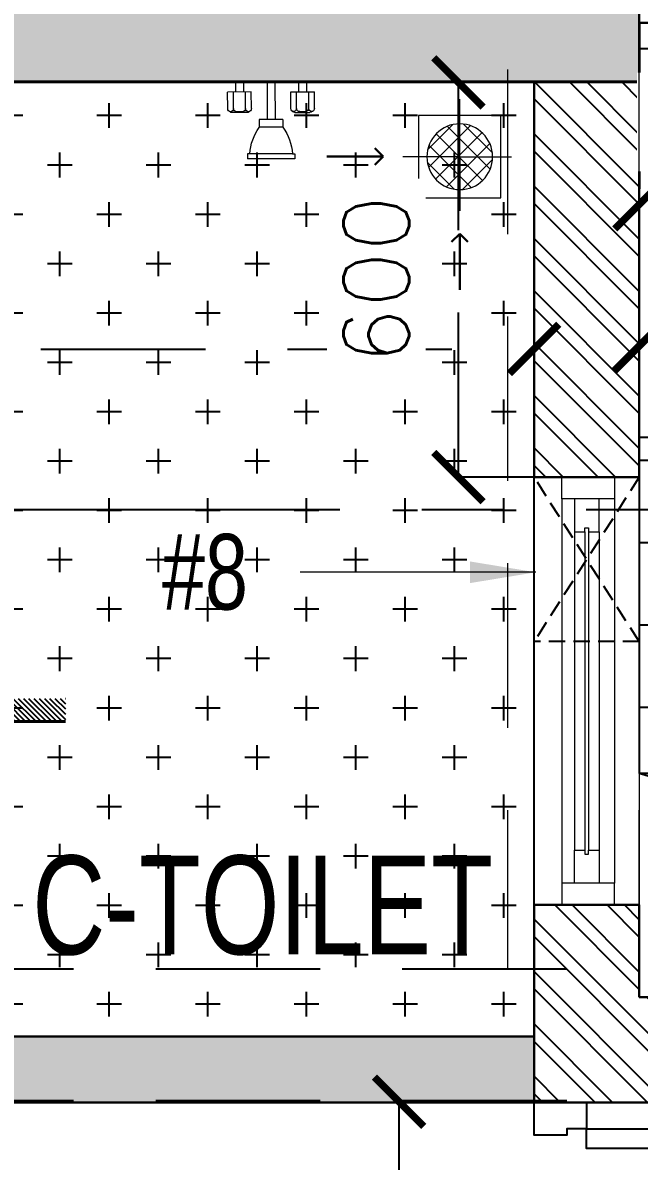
# Model space of a CAD drawing. Header units: millimetres. Extents: x 1167879 to 1231451, y -5731814 to -5645217.
# Drawn here: x 1211325 to 1212262, y -5723564 to -5721835 of the extents above; entities that cross this region are included whole.
import ezdxf

# ---------------------------------------------------------------- set-up
doc = ezdxf.new("R2010")
doc.units = ezdxf.units.MM
doc.header["$LTSCALE"] = 1000
doc.header["$MEASUREMENT"] = 0
for name, pattern in [('2BHK-A - FRONT$0$AUDIT_D_120904163729-0', [0]), ('2BHK-A - FRONT$0$HIDDEN', [0.375, 0.25, -0.125]), ('AUDIT_D_120904163729-0', [0]), ('T8(T9 IS SIMILAR) - DIMENSION & TEXTING$0$HIDDEN', [0.375, 0.25, -0.125]), ('T8(T9 IS SIMILAR)$0$$0$HIDDEN', [0.375, 0.25, -0.125]), ('T8(T9 IS SIMILAR)$0$HIDDEN', [0.375, 0.25, -0.125]), ('T8_REFUGE COLUMNS$0$CENTER2', [1.125, 0.75, -0.125, 0.125, -0.125])]:
    doc.linetypes.add(name, pattern=pattern)
doc.layers.get('0').update_dxf_attribs({"linetype": 'AUDIT_D_120904163729-0'})
for name, color, linetype, lineweight in [('2BHK-A - FRONT$0$$0$a-TOI-fixtures', 251, 'Continuous', 0), ('2BHK-A - FRONT$0$$0$A-WALL- 160', 6, 'Continuous', 30), ('2BHK-A - FRONT$0$a-TOI-fixtures', 251, 'Continuous', 0), ('2BHK-A - FRONT$0$A-WALL- 160', 6, 'Continuous', 30), ('2BHK-A - FRONT$0$Ventilator', 5, 'Continuous', 0), ('T8(T9 IS SIMILAR) - DIMENSION & TEXTING$0$a-Text', 4, 'Continuous', 0), ('T8(T9 IS SIMILAR) - DIMENSION & TEXTING$0$R0-18-10-2014-T1-1st Podium Floor Plan$0$Text', 2, 'Continuous', 0), ('T8(T9 IS SIMILAR)$0$D&W', 8, 'Continuous', 25), ('T8(T9 IS SIMILAR)$0$SCPL BEAM', 191, 'T8(T9 IS SIMILAR)$0$$0$HIDDEN', 13)]:
    doc.layers.add(name, color=color, linetype=linetype, lineweight=lineweight)
for name, color, linetype in [('2BHK-A - FRONT$0$A-DOOR-FULL', 2, 'Continuous'), ('2BHK-A - FRONT$0$A-HATCH -160', 251, '2BHK-A - FRONT$0$AUDIT_D_120904163729-0'), ('2BHK-A - FRONT$0$a-tile drop', 3, 'Continuous'), ('2BHK-A - FRONT$0$A-TOI SUNK 50MM', 8, 'Continuous'), ('2BHK-A - FRONT$0$APT PLANS-typ$0$TILEDROP', 3, 'Continuous'), ('2BHK-A - FRONT$0$CUT-OUT', 49, 'Continuous'), ('T8(T9 IS SIMILAR) - DIMENSION & TEXTING$0$A-DIMENSIONS', 2, 'T8(T9 IS SIMILAR) - DIMENSION & TEXTING$0$HIDDEN'), ('T8(T9 IS SIMILAR)$0$$6$a-beam 2', 50, 'Continuous'), ('T8(T9 IS SIMILAR)$0$S-BEAM', 20, 'T8(T9 IS SIMILAR)$0$$0$HIDDEN'), ('T8_REFUGE COLUMNS$0$A-CENTERLINE', 193, 'T8_REFUGE COLUMNS$0$CENTER2'), ('T8_REFUGE COLUMNS$0$A-RCC COLS', 3, 'Continuous'), ('T8_TYPICAL COLUMNS$0$A-RCC COLS', 3, 'Continuous')]:
    doc.layers.add(name, color=color, linetype=linetype)
doc.layers.add('T8_REFUGE COLUMNS$0$COL-HATCH', color=7, linetype='Continuous', lineweight=25, true_color=0xa3a3a3)
doc.layers.add('T8_TYPICAL COLUMNS$0$$0$COL-HATCH', color=7, linetype='Continuous', lineweight=25, true_color=0xa3a3a3)
doc.styles.add('2BHK-A - FRONT$0$Romans 1', font='romans.shx', dxfattribs={"height": 100})
doc.styles.add('T8(T9 IS SIMILAR) - DIMENSION & TEXTING$0$ARIAL ARROW', font='swisscl.ttf')
doc.styles.add('T8(T9 IS SIMILAR) - DIMENSION & TEXTING$0$Romans 1', font='romans.shx', dxfattribs={"height": 100})
doc.styles.add('T8(T9 IS SIMILAR) - DIMENSION & TEXTING$0$Tahoma', font='tahoma.ttf')
doc.dimstyles.new('2BHK-A - FRONT$0$ALPINE S', dxfattribs={"dimscale": 0, "dimtxt": 100, "dimasz": 75, "dimexe": 0, "dimexo": 0, "dimgap": 75, "dimtad": 1, "dimdec": 0, "dimzin": 0, "dimdsep": 46, "dimtxsty": '2BHK-A - FRONT$0$Romans 1', "dimblk": '2BHK-A - FRONT$0$_ArchTick', "dimcen": 0.09, "dimclrd": 256, "dimclre": 256, "dimclrt": 7, "dimadec": 0, "dimazin": 0, "dimtfac": 1, "dimtdec": 0, "dimtofl": 0, "dimtmove": 1, "dimatfit": 0, "dimldrblk": '2BHK-A - FRONT$0$_Open90', "dimfxl": 1, "dimtolj": 1, "dimtzin": 0, "dimarcsym": 0})
doc.dimstyles.new('T8(T9 IS SIMILAR) - DIMENSION & TEXTING$0$ALPINE S', dxfattribs={"dimscale": 0, "dimtxt": 100, "dimasz": 75, "dimexe": 0, "dimexo": 0, "dimgap": 75, "dimtad": 1, "dimdec": 0, "dimzin": 0, "dimdsep": 46, "dimtxsty": 'T8(T9 IS SIMILAR) - DIMENSION & TEXTING$0$Romans 1', "dimblk": 'T8(T9 IS SIMILAR) - DIMENSION & TEXTING$0$_ArchTick', "dimcen": 0.09, "dimclrd": 256, "dimclre": 256, "dimclrt": 7, "dimadec": 0, "dimazin": 0, "dimtfac": 1, "dimtdec": 0, "dimtofl": 0, "dimtmove": 1, "dimatfit": 0, "dimldrblk": 'T8(T9 IS SIMILAR) - DIMENSION & TEXTING$0$_Open90', "dimfxl": 1, "dimtolj": 1, "dimtzin": 0, "dimarcsym": 0})
doc.dimstyles.new('T8(T9 IS SIMILAR) - DIMENSION & TEXTING$0$SAMATA STD', dxfattribs={"dimtxt": 100, "dimasz": 50, "dimexe": 50, "dimexo": 50, "dimgap": 10, "dimtad": 0, "dimdec": 0, "dimrnd": 5, "dimzin": 0, "dimdsep": 46, "dimtxsty": 'T8(T9 IS SIMILAR) - DIMENSION & TEXTING$0$Tahoma', "dimblk": 'T8(T9 IS SIMILAR) - DIMENSION & TEXTING$0$_Origin2', "dimcen": -50, "dimdle": 50, "dimclrd": 7, "dimclre": 7, "dimclrt": 7, "dimadec": 0, "dimazin": 0, "dimtfac": 1, "dimtdec": 0, "dimtmove": 1, "dimatfit": 3, "dimfxl": 150, "dimtfill": 1, "dimtolj": 1, "dimtzin": 0, "dimlwd": -1, "dimlwe": -1, "dimarcsym": 0})

# ---------------------------------------------------------------- blocks, each defined once
blk = doc.blocks.new('T8(T9 IS SIMILAR) - DIMENSION & TEXTING$0$_ArchTick')
at = {"color": 0, "linetype": 'ByBlock', "const_width": 0.15}
blk.add_lwpolyline([(-0.5, -0.5), (0.5, 0.5)], dxfattribs=at)
blk = doc.blocks.new('*D469')
at = {"layer": 'T8(T9 IS SIMILAR) - DIMENSION & TEXTING$0$A-DIMENSIONS', "linetype": 'T8(T9 IS SIMILAR) - DIMENSION & TEXTING$0$HIDDEN', "lineweight": -2, "transparency": 16777216}
for p, q in [((1212102.3, -5723474), (1211897, -5723474)), ((1212102.3, -5724474), (1211897, -5724474))]:
    blk.add_line(p, q, dxfattribs=at)
at = {"layer": 'T8(T9 IS SIMILAR) - DIMENSION & TEXTING$0$A-DIMENSIONS', "lineweight": -2, "transparency": 16777216}
blk.add_line((1211897, -5724474), (1211897, -5723474), dxfattribs=at)
at = {"layer": 'T8(T9 IS SIMILAR) - DIMENSION & TEXTING$0$A-DIMENSIONS', "linetype": 'ByBlock', "lineweight": -2, "transparency": 16777216, "xscale": 75, "yscale": 75, "zscale": 75}
for p, rotation in [((1211897, -5723474), 90), ((1211897, -5724474), 270)]:
    blk.add_blockref('T8(T9 IS SIMILAR) - DIMENSION & TEXTING$0$_ArchTick', p, dxfattribs=dict(at, rotation=rotation))
at = {"layer": 'T8(T9 IS SIMILAR) - DIMENSION & TEXTING$0$A-DIMENSIONS', "color": 7, "linetype": 'ByBlock', "transparency": 16777216, "insert": (1211772, -5723974), "char_height": 100, "attachment_point": 5, "rotation": 90, "style": 'T8(T9 IS SIMILAR) - DIMENSION & TEXTING$0$Romans 1'}
blk.add_mtext('\\A1;1000', dxfattribs=at)
blk = doc.blocks.new('T8(T9 IS SIMILAR) - DIMENSION & TEXTING$0$_Open90')
at = {"color": 0, "linetype": 'ByBlock', "lineweight": -2}
for p, q in [((-0.5, 0.5), (0, 0)), ((0, 0), (-1, 0)), ((0, 0), (-0.5, -0.5))]:
    blk.add_line(p, q, dxfattribs=at)
blk = doc.blocks.new('*D435')
at = {"layer": 'T8(T9 IS SIMILAR) - DIMENSION & TEXTING$0$A-DIMENSIONS', "linetype": 'T8(T9 IS SIMILAR) - DIMENSION & TEXTING$0$HIDDEN', "lineweight": -2, "transparency": 16777216}
for p, q in [((1209852.5, -5721924.4), (1209852.5, -5722330.4)), ((1212102.3, -5721924.4), (1212102.3, -5722330.4))]:
    blk.add_line(p, q, dxfattribs=at)
at = {"layer": 'T8(T9 IS SIMILAR) - DIMENSION & TEXTING$0$A-DIMENSIONS', "lineweight": -2, "transparency": 16777216}
blk.add_line((1209852.5, -5722330.4), (1212102.3, -5722330.4), dxfattribs=at)
at = {"layer": 'T8(T9 IS SIMILAR) - DIMENSION & TEXTING$0$A-DIMENSIONS', "linetype": 'ByBlock', "lineweight": -2, "transparency": 16777216, "xscale": 75, "yscale": 75, "zscale": 75, "rotation": 180}
blk.add_blockref('T8(T9 IS SIMILAR) - DIMENSION & TEXTING$0$_ArchTick', (1209852.5, -5722330.4), dxfattribs=at)
at = {"layer": 'T8(T9 IS SIMILAR) - DIMENSION & TEXTING$0$A-DIMENSIONS', "linetype": 'ByBlock', "lineweight": -2, "transparency": 16777216, "xscale": 75, "yscale": 75, "zscale": 75}
blk.add_blockref('T8(T9 IS SIMILAR) - DIMENSION & TEXTING$0$_ArchTick', (1212102.3, -5722330.4), dxfattribs=at)
at = {"layer": 'T8(T9 IS SIMILAR) - DIMENSION & TEXTING$0$A-DIMENSIONS', "color": 7, "linetype": 'ByBlock', "transparency": 16777216, "insert": (1210977.4, -5722205.4), "char_height": 100, "attachment_point": 5, "style": 'T8(T9 IS SIMILAR) - DIMENSION & TEXTING$0$Romans 1'}
blk.add_mtext('\\A1;2250', dxfattribs=at)
blk = doc.blocks.new('*D232')
at = {"layer": 'T8(T9 IS SIMILAR) - DIMENSION & TEXTING$0$A-DIMENSIONS', "linetype": 'T8(T9 IS SIMILAR) - DIMENSION & TEXTING$0$HIDDEN', "lineweight": -2, "transparency": 16777216}
for p, q in [((1212262.3, -5722195.7), (1212262.3, -5722325.6)), ((1213292.2, -5722195.7), (1213292.2, -5722325.6))]:
    blk.add_line(p, q, dxfattribs=at)
at = {"layer": 'T8(T9 IS SIMILAR) - DIMENSION & TEXTING$0$A-DIMENSIONS', "lineweight": -2, "transparency": 16777216}
blk.add_line((1213292.2, -5722325.6), (1212262.3, -5722325.6), dxfattribs=at)
at = {"layer": 'T8(T9 IS SIMILAR) - DIMENSION & TEXTING$0$A-DIMENSIONS', "linetype": 'ByBlock', "lineweight": -2, "transparency": 16777216, "xscale": 75, "yscale": 75, "zscale": 75, "rotation": 180}
blk.add_blockref('T8(T9 IS SIMILAR) - DIMENSION & TEXTING$0$_ArchTick', (1212262.3, -5722325.6), dxfattribs=at)
at = {"layer": 'T8(T9 IS SIMILAR) - DIMENSION & TEXTING$0$A-DIMENSIONS', "linetype": 'ByBlock', "lineweight": -2, "transparency": 16777216, "xscale": 75, "yscale": 75, "zscale": 75}
blk.add_blockref('T8(T9 IS SIMILAR) - DIMENSION & TEXTING$0$_ArchTick', (1213292.2, -5722325.6), dxfattribs=at)
at = {"layer": 'T8(T9 IS SIMILAR) - DIMENSION & TEXTING$0$A-DIMENSIONS', "color": 7, "linetype": 'ByBlock', "transparency": 16777216, "insert": (1212777.2, -5722200.6), "char_height": 100, "attachment_point": 5, "style": 'T8(T9 IS SIMILAR) - DIMENSION & TEXTING$0$Romans 1'}
blk.add_mtext('\\A1;1030', dxfattribs=at)
blk = doc.blocks.new('*D237')
at = {"layer": 'T8(T9 IS SIMILAR) - DIMENSION & TEXTING$0$A-DIMENSIONS', "linetype": 'T8(T9 IS SIMILAR) - DIMENSION & TEXTING$0$HIDDEN', "lineweight": -2, "transparency": 16777216}
for p, q in [((1212262.5, -5721836.9), (1212262.5, -5722110.4)), ((1212562.3, -5721836.9), (1212562.3, -5722110.4))]:
    blk.add_line(p, q, dxfattribs=at)
at = {"layer": 'T8(T9 IS SIMILAR) - DIMENSION & TEXTING$0$A-DIMENSIONS', "lineweight": -2, "transparency": 16777216}
blk.add_line((1212562.3, -5722110.4), (1212262.5, -5722110.4), dxfattribs=at)
at = {"layer": 'T8(T9 IS SIMILAR) - DIMENSION & TEXTING$0$A-DIMENSIONS', "color": 7, "linetype": 'ByBlock', "transparency": 16777216, "insert": (1212412.3, -5721985.4), "char_height": 100, "attachment_point": 5, "style": 'T8(T9 IS SIMILAR) - DIMENSION & TEXTING$0$Romans 1', "bg_fill": 3, "box_fill_scale": 1.25, "bg_fill_color": 256, "bg_fill_true_color": 13158600, "bg_fill_transparency": 0}
blk.add_mtext('\\A1;300', dxfattribs=at)
at = {"layer": 'T8(T9 IS SIMILAR) - DIMENSION & TEXTING$0$A-DIMENSIONS', "linetype": 'ByBlock', "lineweight": -2, "transparency": 16777216, "xscale": 75, "yscale": 75, "zscale": 75, "rotation": 180}
blk.add_blockref('T8(T9 IS SIMILAR) - DIMENSION & TEXTING$0$_ArchTick', (1212262.5, -5722110.4), dxfattribs=at)
at = {"layer": 'T8(T9 IS SIMILAR) - DIMENSION & TEXTING$0$A-DIMENSIONS', "linetype": 'ByBlock', "lineweight": -2, "transparency": 16777216, "xscale": 75, "yscale": 75, "zscale": 75}
blk.add_blockref('T8(T9 IS SIMILAR) - DIMENSION & TEXTING$0$_ArchTick', (1212562.3, -5722110.4), dxfattribs=at)
blk = doc.blocks.new('T8(T9 IS SIMILAR) - DIMENSION & TEXTING$0$_Origin2')
at = {"color": 0, "linetype": 'ByBlock', "lineweight": -2}
blk.add_line((-0.5, 0), (-1, 0), dxfattribs=at)
for radius in [0.5, 0.25]:
    blk.add_circle((0, 0), radius, dxfattribs=at)
blk = doc.blocks.new('*D209')
at = {"layer": 'T8(T9 IS SIMILAR) - DIMENSION & TEXTING$0$A-DIMENSIONS', "linetype": 'T8(T9 IS SIMILAR) - DIMENSION & TEXTING$0$HIDDEN', "lineweight": -2, "transparency": 16777216}
for p, q in [((1212102.3, -5721925.3), (1211987.3, -5721925.3)), ((1212102.3, -5722524.9), (1211987.3, -5722524.9))]:
    blk.add_line(p, q, dxfattribs=at)
at = {"layer": 'T8(T9 IS SIMILAR) - DIMENSION & TEXTING$0$A-DIMENSIONS', "lineweight": -2, "transparency": 16777216}
blk.add_line((1211987.3, -5722524.9), (1211987.3, -5721925.3), dxfattribs=at)
at = {"layer": 'T8(T9 IS SIMILAR) - DIMENSION & TEXTING$0$A-DIMENSIONS', "linetype": 'ByBlock', "lineweight": -2, "transparency": 16777216, "xscale": 75, "yscale": 75, "zscale": 75}
for p, rotation in [((1211987.3, -5721925.3), 90), ((1211987.3, -5722524.9), 270)]:
    blk.add_blockref('T8(T9 IS SIMILAR) - DIMENSION & TEXTING$0$_ArchTick', p, dxfattribs=dict(at, rotation=rotation))
at = {"layer": 'T8(T9 IS SIMILAR) - DIMENSION & TEXTING$0$A-DIMENSIONS', "color": 7, "linetype": 'ByBlock', "transparency": 16777216, "insert": (1211862.3, -5722225.1), "char_height": 100, "attachment_point": 5, "rotation": 90, "style": 'T8(T9 IS SIMILAR) - DIMENSION & TEXTING$0$Romans 1', "bg_fill": 3, "box_fill_scale": 1.25, "bg_fill_color": 256, "bg_fill_true_color": 13158600, "bg_fill_transparency": 0}
blk.add_mtext('\\A1;600', dxfattribs=at)
blk = doc.blocks.new('T8_REFUGE COLUMNS')
at = {"layer": 'T8_REFUGE COLUMNS$0$COL-HATCH', "linetype": 'ByBlock'}
h = blk.add_hatch(color=256, dxfattribs=at)
h.dxf.hatch_style = 1
h.paths.add_polyline_path([(1212262.1, -5721674.9), (1210752.1, -5721674.9), (1210752.1, -5721924.9), (1212262.1, -5721924.9)])
at = {"layer": 'T8_REFUGE COLUMNS$0$A-CENTERLINE'}
blk.add_line((1217431.8, -5722574.9), (1182156.9, -5722574.9), dxfattribs=at)
at = {"layer": 'T8_REFUGE COLUMNS$0$A-RCC COLS', "linetype": 'ByBlock'}
blk.add_lwpolyline([(1212262.1, -5721674.9), (1210752.1, -5721674.9), (1210752.1, -5721924.9), (1212262.1, -5721924.9)], close=True, dxfattribs=at)
blk = doc.blocks.new('T8_TYPICAL COLUMNS')
at = {"layer": 'T8_TYPICAL COLUMNS$0$$0$COL-HATCH', "linetype": 'ByBlock'}
h = blk.add_hatch(color=256, dxfattribs=at)
h.dxf.hatch_style = 1
h.paths.add_polyline_path([(1200282.2, -5721924), (1202692.3, -5721924), (1202692.3, -5721674), (1200282.2, -5721674)])
h.paths.add_polyline_path([(1209852.3, -5721674), (1212262.3, -5721674), (1212262.3, -5721924), (1209852.3, -5721924)])
at = {"layer": 'T8_TYPICAL COLUMNS$0$A-RCC COLS', "linetype": 'ByBlock'}
blk.add_lwpolyline([(1209852.3, -5721674), (1212262.3, -5721674), (1212262.3, -5721924), (1209852.3, -5721924)], close=True, dxfattribs=at)
blk.add_blockref('T8_REFUGE COLUMNS', (0, 0), dxfattribs=at)
blk = doc.blocks.new('2BHK-A - FRONT$0$$0$SH-flat-2')
at = {"layer": '2BHK-A - FRONT$0$$0$a-TOI-fixtures'}
for p, q in [((0.1, 54), (14.6, 54)), ((14.6, 30), (14.7, 66)), ((39.8, 57.2), (14.6, 57.2)), ((39.9, 65.9), (14.7, 66)), ((44.6, 43), (44.6, 52.2)), ((45.9, 36.2), (45.9, 59)), ((0.1, 42), (14.6, 42)), ((39.7, 38.7), (14.5, 38.7)), ((108.5, 35.8), (116.3, 35.8)), ((108.5, 32.4), (108.5, 35.8)), ((116.2, -36.2), (116.3, 35.8)), ((39.8, 29.9), (14.6, 30)), ((43.4, 31.6), (44.7, 33.1)), ((56.2, -18.1), (56.3, 17.9)), ((56.3, 17.9), (68.3, 17.9)), ((68.2, -18.1), (68.3, 17.9)), ((108.4, -32.8), (108.5, 32.4)), ((0, -6), (0, 6)), ((0, 6), (56.3, 5.9)), ((0, -6), (56.3, -6.1)), ((14.5, -30), (14.4, -66)), ((39.7, -30.1), (14.5, -30)), ((43.3, -31.7), (44.6, -33.3)), ((56.2, -18.1), (68.2, -18.1)), ((108.4, -32.8), (108.4, -36.2)), ((-0.1, -42), (14.4, -42)), ((39.6, -38.8), (14.4, -38.8)), ((44.4, -43.2), (44.4, -52.4)), ((45.7, -36.4), (45.7, -59.2)), ((108.4, -36.2), (116.2, -36.2)), ((-0.1, -54), (14.4, -54)), ((39.5, -57.3), (14.3, -57.3)), ((39.6, -66.1), (14.4, -66))]:
    blk.add_line(p, q, dxfattribs=at)
for centre, radius, start, end in [((39.8, 62), 4.8, 269.8776, 359.8776), ((39.8, 52.2), 4.8, 359.8776, 89.8776), ((39.9, 61.1), 4.8, 359.8776, 89.8776), ((41.1, 59), 4.8, 359.8776, 46.4449), ((39.8, 43.5), 4.8, 269.8776, 359.8776), ((39.7, 33.9), 4.8, 359.8776, 89.8776), ((39.8, 34.7), 4.8, 269.8776, 359.8776), ((41.1, 36.2), 4.8, 319.2258, 359.8776), ((114.8, -47.9), 80.5, 94.4595, 125.2375), ((39.6, -34), 4.8, 269.8776, 359.8776), ((39.7, -34.9), 4.8, 359.8776, 89.8776), ((40.9, -36.4), 4.8, 359.8776, 40.5294), ((115, 47.4), 80.5, 234.5177, 265.2957), ((39.6, -43.6), 4.8, 359.8776, 89.8776), ((39.5, -52.4), 4.8, 269.8776, 359.8776), ((39.5, -62.1), 4.8, 359.8776, 89.8776), ((39.6, -61.3), 4.8, 269.8776, 359.8776), ((40.9, -59.2), 4.8, 313.3103, 359.8776)]:
    blk.add_arc(centre, radius, start, end, dxfattribs=at)
blk = doc.blocks.new('*U642')
for points in [[(0, 0), (0, 820), (-30, 820), (-30, 0)], [(-860, 0), (-820, 0), (-820, -30), (-810, -30), (-810, -80), (-860, -80)], [(40, 0), (0, 0), (0, -30), (-10, -30), (-10, -80), (40, -80)]]:
    blk.add_lwpolyline(points, close=True)
at = {"color": 0, "linetype": 'ByBlock', "ltscale": 0.25}
blk.add_arc((1.2, -0.5), 821.2, 92.373, 179.9653, dxfattribs=at)
blk = doc.blocks.new('2BHK-A - FRONT$0$V1')
at = {"layer": '2BHK-A - FRONT$0$Ventilator'}
for p, q in [((1139453.9, -5700057.1), (1140103.9, -5700057.1)), ((1139453.9, -5700217.1), (1140103.9, -5700217.1))]:
    blk.add_line(p, q, dxfattribs=at)
at = {"layer": '2BHK-A - FRONT$0$Ventilator', "color": 8}
for p, q in [((1139486.9, -5700094.6), (1140070.9, -5700094.6)), ((1139536.9, -5700118.3), (1140020.9, -5700118.3)), ((1139536.9, -5700155.8), (1140020.9, -5700155.8)), ((1139486.9, -5700174.6), (1140070.9, -5700174.6))]:
    blk.add_line(p, q, dxfattribs=at)
at = {"layer": '2BHK-A - FRONT$0$Ventilator', "color": 5}
for p, q in [((1139536.9, -5700134.1), (1140020.9, -5700134.1)), ((1139536.9, -5700140.1), (1140020.9, -5700140.1))]:
    blk.add_line(p, q, dxfattribs=at)
at = {"layer": '2BHK-A - FRONT$0$Ventilator', "color": 4}
for points in [[(1139453.9, -5700094.6), (1139486.9, -5700094.6), (1139486.9, -5700174.6), (1139453.9, -5700174.6)], [(1140103.9, -5700094.6), (1140070.9, -5700094.6), (1140070.9, -5700174.6), (1140103.9, -5700174.6)], [(1139536.9, -5700134.1), (1139536.9, -5700118.3), (1139486.9, -5700118.3), (1139486.9, -5700155.8), (1139536.9, -5700155.8), (1139536.9, -5700140.1), (1139530.9, -5700140.1), (1139530.9, -5700134.1)], [(1140020.9, -5700134.1), (1140020.9, -5700118.3), (1140070.9, -5700118.3), (1140070.9, -5700155.8), (1140020.9, -5700155.8), (1140020.9, -5700140.1), (1140026.9, -5700140.1), (1140026.9, -5700134.1)]]:
    blk.add_lwpolyline(points, close=True, dxfattribs=at)
blk = doc.blocks.new('2BHK-A - FRONT$0$TILE DROP -x')
at = {"layer": '2BHK-A - FRONT$0$APT PLANS-typ$0$TILEDROP'}
h = blk.add_hatch(dxfattribs=at)
h.set_pattern_fill('ACET-2D-ANSI31', color=8, scale=90, angle=90, style=0)
h.set_pattern_definition([(135, (-851695.914, 5365039.183), (-7.954951288, -7.954951288), [])])
h.paths.add_polyline_path([(-58323.9, -19205.9), (-58323.9, -19023.7), (-58261.5, -19023.7), (-58261.5, -19205.9)])
edge = h.paths.add_edge_path()
edge.add_line((-58323.9, -19381.2), (-58393.7, -19381.2))
edge.add_line((-58323.9, -19205.9), (-58323.9, -19381.2))
edge.add_line((-58393.1, -19205.9), (-58323.9, -19205.9))
edge.add_line((-58393.1, -19381.2), (-58393.1, -19205.9))
at = {"layer": '2BHK-A - FRONT$0$APT PLANS-typ$0$TILEDROP', "color": 1}
blk.add_line((-58153.9, -19205.9), (-58434, -19205.9), dxfattribs=at)
at = {"layer": '2BHK-A - FRONT$0$APT PLANS-typ$0$TILEDROP', "color": 20, "const_width": 10}
for points in [[(-58261.5, -19205.9), (-58261.5, -19023.7)], [(-58323.9, -19381.2), (-58323.9, -19205.9)], [(-58323.9, -19205.9), (-58261.5, -19205.9)]]:
    blk.add_lwpolyline(points, dxfattribs=at)
blk = doc.blocks.new('2BHK-A - FRONT$0$_ArchTick')
at = {"color": 0, "linetype": 'ByBlock', "const_width": 0.15}
blk.add_lwpolyline([(-0.5, -0.5), (0.5, 0.5)], dxfattribs=at)
blk = doc.blocks.new('2BHK-A - FRONT$0$_Open90')
at = {"color": 0, "linetype": 'ByBlock', "lineweight": -2}
for p, q in [((0, 0), (-1, 0)), ((-0.5, 0.5), (0, 0)), ((0, 0), (-0.5, -0.5))]:
    blk.add_line(p, q, dxfattribs=at)
blk = doc.blocks.new('T8(T9 IS SIMILAR) - DIMENSION & TEXTING')
at = {"layer": 'T8(T9 IS SIMILAR) - DIMENSION & TEXTING$0$a-Text', "style": 'T8(T9 IS SIMILAR) - DIMENSION & TEXTING$0$ARIAL ARROW'}
blk.add_text('C-TOILET', height=150, dxfattribs=at).set_placement((1211339.3, -5723249.9))
at = {"layer": 'T8(T9 IS SIMILAR) - DIMENSION & TEXTING$0$R0-18-10-2014-T1-1st Podium Floor Plan$0$Text', "linetype": 'ByBlock', "style": 'T8(T9 IS SIMILAR) - DIMENSION & TEXTING$0$ARIAL ARROW'}
blk.add_text('#8', height=114.75, dxfattribs=at).set_placement((1211536.4, -5722726.2, 0))
at = {"layer": 'T8(T9 IS SIMILAR) - DIMENSION & TEXTING$0$A-DIMENSIONS', "linetype": 'ByBlock'}
dim = blk.add_linear_dim(base=(1212102.3, -5722330.4), p1=(1209852.5, -5721924.4), p2=(1212102.3, -5721924.4), dimstyle='T8(T9 IS SIMILAR) - DIMENSION & TEXTING$0$ALPINE S', override={"dimscale": 1, "dimfxl": 5, "dimarcsym": 1}, dxfattribs=at)
dim.commit()
dim.dimension.update_dxf_attribs({"geometry": '*D435', "text_midpoint": (1210977.4, -5722205.4)})
for base, p1, p2, angle, picture, middle in [((1212262.3, -5722325.6), (1213292.2, -5722195.7), (1212262.3, -5722195.7), 180, '*D232', (1212777.2, -5722200.6)), ((1211897, -5723474), (1212102.3, -5724474), (1212102.3, -5723474), 90, '*D469', (1211772, -5723974))]:
    dim = blk.add_linear_dim(base=base, p1=p1, p2=p2, angle=angle, dimstyle='T8(T9 IS SIMILAR) - DIMENSION & TEXTING$0$ALPINE S', override={"dimscale": 1, "dimfxl": 5, "dimarcsym": 1}, dxfattribs=at)
    dim.commit()
    dim.dimension.update_dxf_attribs({"geometry": picture, "text_midpoint": middle})
at = {"layer": 'T8(T9 IS SIMILAR) - DIMENSION & TEXTING$0$R0-18-10-2014-T1-1st Podium Floor Plan$0$Text'}
blk.add_leader([(1212105, -5722669.6), (1211855.3, -5722669.6), (1211746.7, -5722669.6)], dimstyle='T8(T9 IS SIMILAR) - DIMENSION & TEXTING$0$SAMATA STD', override={"dimscale": 1, "dimasz": 100, "dimclrd": 2, "dimfxlon": 1, "dimarcsym": 1}, dxfattribs=at)
at = {"layer": 'T8(T9 IS SIMILAR) - DIMENSION & TEXTING$0$A-DIMENSIONS', "linetype": 'ByBlock'}
dim = blk.add_linear_dim(base=(1212262.5, -5722110.4), p1=(1212562.3, -5721836.9), p2=(1212262.5, -5721836.9), angle=180, dimstyle='T8(T9 IS SIMILAR) - DIMENSION & TEXTING$0$ALPINE S', override={"dimscale": 1, "dimfxl": 5, "dimtfill": 1, "dimarcsym": 1}, dxfattribs=at)
dim.commit()
dim.dimension.update_dxf_attribs({"geometry": '*D237', "text_midpoint": (1212412.3, -5722110.4), "dimtype": 128})
dim = blk.add_linear_dim(base=(1211987.3, -5721925.3), p1=(1212102.3, -5722524.9), p2=(1212102.3, -5721925.3), angle=90, dimstyle='T8(T9 IS SIMILAR) - DIMENSION & TEXTING$0$ALPINE S', override={"dimscale": 1, "dimfxl": 5, "dimtfill": 1, "dimarcsym": 1}, dxfattribs=at)
dim.commit()
dim.dimension.update_dxf_attribs({"geometry": '*D209', "text_midpoint": (1211862.3, -5722225.1)})
blk = doc.blocks.new('2BHK-A - FRONT$0$A$C1DA736AB')
at = {"layer": '2BHK-A - FRONT$0$a-TOI-fixtures', "linetype": 'ByBlock'}
for points in [[(117, 0.4, 0), (202.3, 0.4, 0)], [(81.7, -82.8, 0), (158.2, -159.9, 0)], [(0.4, -117, 0), (0.4, -202.3, 0)]]:
    blk.add_leader(points, dimstyle='2BHK-A - FRONT$0$ALPINE S', override={"dimscale": 1, "dimasz": 25, "dimtad": 0, "dimfxl": 5, "dimtfill": 1, "dimarcsym": 1}, dxfattribs=at)
blk = doc.blocks.new('2BHK-A - FRONT$0$$0$Type-A-First Floor Plan-bottom-up$0$FLOOR TRAP-flat-6')
at = {"layer": '2BHK-A - FRONT$0$$0$a-TOI-fixtures'}
h = blk.add_hatch(dxfattribs=at)
h.set_pattern_fill('ACET-2D-_USER', color=256, scale=20, angle=45, style=0, double=1, pattern_type=0)
h.set_pattern_definition([(45, (-789896.981, 5385770.066), (-14.142135624, 14.142135624), []), (135, (-789896.981, 5385770.066), (-14.142135624, -14.142135624), [])])
edge = h.paths.add_edge_path()
edge.add_arc((150, 150), 50, 0, 360)
for q in [(150, 228.6), (67.6, 150), (237.4, 150), (150, 63.6)]:
    blk.add_line((150, 150), q, dxfattribs=at)
blk.add_lwpolyline([(87.5, 212.5), (212.5, 212.5), (212.5, 87.5), (87.5, 87.5)], close=True, dxfattribs=at)
blk.add_circle((150, 150), 50, dxfattribs=at)
at = {"layer": '2BHK-A - FRONT$0$A-WALL- 160', "linetype": 'ByBlock', "rotation": 270}
blk.add_blockref('2BHK-A - FRONT$0$A$C1DA736AB', (150, 150.4), dxfattribs=at)
blk = doc.blocks.new('2BHK-A - FRONT')
at = {"layer": '2BHK-A - FRONT$0$A-HATCH -160', "linetype": 'ByBlock'}
h = blk.add_hatch(dxfattribs=at)
h.set_pattern_fill('ZIGZAG', color=256, scale=250)
h.set_pattern_definition([(0, (0, 0), (31.25, 31.25), [31.25, -31.25]), (90, (31.25, 0), (-31.25, 31.25), [31.25, -31.25])])
h.paths.add_polyline_path([(1142149.5, -5723474.6), (1143849.6, -5723474.6), (1143849.6, -5723374.6), (1142149.5, -5723374.6)])
h.paths.add_polyline_path([(1144889.5, -5724474.6), (1144889.5, -5724574.6), (1147099.5, -5724574.6), (1147099.5, -5724474.6), (1145949.5, -5724474.2), (1145949.5, -5724374.2), (1145849.5, -5724374.2), (1145849.5, -5724474.6)])
h.paths.add_polyline_path([(1145949.5, -5723374.2), (1146849.2, -5723374.2), (1146849.2, -5723474.2), (1145949.5, -5723474.2)])
h.paths.add_polyline_path([(1147599.2, -5723474.2), (1148199.2, -5723474.2), (1148199.2, -5723374.2), (1147599.2, -5723374.2)])
h.paths.add_polyline_path([(1150399.5, -5721024.5), (1150499.5, -5721024.5), (1150499.5, -5721774.2), (1150399.5, -5721774.2)])
h.paths.add_polyline_path([(1150399.5, -5720124.5), (1150499.5, -5720124.5), (1150499.5, -5719224.6), (1150399.5, -5719224.6)])
h.paths.add_polyline_path([(1145549.4, -5721674.6), (1145649.4, -5721674.6), (1145649.4, -5721174.6), (1145649.4, -5721174.6), (1145649.4, -5721073.7), (1145549.4, -5721073.9)])
h.paths.add_polyline_path([(1148199.5, -5728684.2), (1148934.5, -5728684.2), (1148934.5, -5728584.2), (1148199.5, -5728584.2)])
h.paths.add_polyline_path([(1148449.5, -5721774.6), (1148849.5, -5721774.6), (1148849.5, -5721674.6), (1148449.5, -5721674.6)])
h.paths.add_polyline_path([(1150149.5, -5721674.6), (1150399.5, -5721674.6), (1150399.5, -5721774.6), (1150149.5, -5721774.6)])
h = blk.add_hatch(dxfattribs=at)
h.set_pattern_fill('ANSI32', color=256, scale=150)
h.set_pattern_definition([(45, (0, -0.55), (-39.77475644, 39.77475644), []), (45, (26.517, -0.55), (-39.77475644, 39.77475644), [])])
h.paths.add_polyline_path([(1145269.9, -5728524.2), (1145269.9, -5728684.2), (1144639.8, -5728684.2), (1144639.8, -5726829.5), (1144799.8, -5726829.5), (1144799.8, -5728524.2)])
h.paths.add_polyline_path([(1148934.5, -5727449.8), (1148934.5, -5727609.8), (1147999.5, -5727609.8), (1147999.5, -5727009.5), (1148159.5, -5727009.5), (1148159.5, -5727449.8)])
h.paths.add_polyline_path([(1147999.5, -5728684.2), (1147999.5, -5728524.2), (1147369.9, -5728524.2), (1147369.9, -5728684.2)])
edge = h.paths.add_edge_path()
edge.add_line((1151334.5, -5727449.8), (1151779.5, -5727449.8))
edge.add_line((1151779.5, -5727449.8), (1151779.5, -5727609.8))
edge.add_line((1151704.5, -5727609.8), (1151334.5, -5727609.8))
edge.add_line((1151334.5, -5727609.8), (1151334.5, -5727449.8))
h.paths.add_polyline_path([(1146264.5, -5719573.8), (1146424.5, -5719573.8), (1146424.5, -5719224.6), (1146264.5, -5719224.6)])
h.paths.add_polyline_path([(1145549.4, -5721834.4), (1145788.9, -5721834.4), (1145790, -5721674.6), (1145549.4, -5721674.6)])
h.paths.add_polyline_path([(1145949.5, -5721924.2), (1145949.5, -5722524.6), (1145789.5, -5722524.6), (1145789.5, -5721924.2)])
h.paths.add_polyline_path([(1144599.5, -5721924.6), (1144759.5, -5721924.6), (1144762, -5722524.6), (1144602, -5722524.6)])
h.paths.add_polyline_path([(1144599.5, -5723474.6), (1144599.5, -5723174.6), (1144759.5, -5723174.6), (1144759.5, -5723314.6), (1145789.5, -5723314.6), (1145789.5, -5723174.6), (1145949.5, -5723174.6), (1145949.5, -5723474.2)])
at = {"layer": '2BHK-A - FRONT$0$A-TOI SUNK 50MM'}
h = blk.add_hatch(dxfattribs=at)
h.set_pattern_fill('CROSS', color=256, scale=300, style=0)
h.set_pattern_definition([(0, (0, -0.9), (75, 75), [37.5, -112.5]), (90, (18.75, -19.65), (-75, 75), [37.5, -112.5])])
h.paths.add_polyline_path([(1142149.5, -5723374.6), (1144599.5, -5723374.6), (1144599.5, -5721924.9), (1142149.5, -5721924.9)])
h.paths.add_polyline_path([(1148199.2, -5723374.6), (1145949.5, -5723374.6), (1145949.5, -5721924.9), (1148199.2, -5721924.9)])
at = {"layer": '2BHK-A - FRONT$0$CUT-OUT', "linetype": 'ByBlock'}
h = blk.add_hatch(dxfattribs=at)
h.set_pattern_fill('ANSI31', color=256, scale=1000, angle=135)
h.paths.add_polyline_path([(1145489.5, -5721834.4), (1145489.5, -5722464.6), (1145789.5, -5722464.6), (1145789.3, -5722974.5), (1144759.4, -5722974.5), (1144759.5, -5722464.6), (1145059.6, -5722464.6), (1145059.5, -5721834.4)])
at = {"linetype": '2BHK-A - FRONT$0$HIDDEN', "ltscale": 0.1}
for p, q in [((1145789.5, -5722774.6), (1145949.5, -5722524.6)), ((1145789.5, -5722524.6), (1145949.5, -5722774.6))]:
    blk.add_line(p, q, dxfattribs=at)
blk.add_lwpolyline([(1145789.5, -5722774.6), (1145949.5, -5722774.6), (1145949.5, -5722524.6), (1145789.5, -5722524.6)], close=True, dxfattribs=at)
at = {"layer": '2BHK-A - FRONT$0$$0$A-WALL- 160', "linetype": 'ByBlock'}
blk.add_lwpolyline([(1145789.5, -5721674.6), (1145549.4, -5721674.6), (1145549.4, -5721834.4), (1145789.5, -5721834.4)], dxfattribs=at)
at = {"layer": '2BHK-A - FRONT$0$A-TOI SUNK 50MM'}
blk.add_lwpolyline([(1148199.2, -5723374.6), (1145949.5, -5723374.6), (1145949.5, -5721924.9), (1148199.2, -5721924.9)], close=True, dxfattribs=at)
at = {"layer": '2BHK-A - FRONT$0$A-WALL- 160', "linetype": 'ByBlock'}
for p, q in [((1145789.5, -5722524.6), (1145789.5, -5721924.5)), ((1145949.5, -5722524.6), (1145949.5, -5721924.5)), ((1145789.5, -5722524.6), (1145949.5, -5722524.6)), ((1145789.5, -5723174.6), (1145949.5, -5723174.6)), ((1145789.5, -5723314.6), (1145789.5, -5723174.6)), ((1145949.5, -5723474.6), (1145949.5, -5723174.6)), ((1144759.5, -5723314.6), (1145789.5, -5723314.6)), ((1145949.5, -5723374.6), (1146849.2, -5723374.6)), ((1144599.5, -5723474.6), (1145949.5, -5723474.6)), ((1145789.5, -5723474.6), (1146849.2, -5723474.6))]:
    blk.add_line(p, q, dxfattribs=at)
at = {"layer": '2BHK-A - FRONT$0$CUT-OUT', "linetype": 'ByBlock'}
blk.add_lwpolyline([(1145489.5, -5721834.4), (1145489.5, -5722464.6), (1145789.5, -5722464.6), (1145789.4, -5722974.5), (1144759.5, -5722974.5), (1144759.5, -5722464.6), (1145059.6, -5722464.6), (1145059.5, -5721834.4)], close=True, dxfattribs=at)
blk.add_lwpolyline([(1145789.5, -5722974.5), (1144763.3, -5723274.5)], dxfattribs=at)
at = {"layer": '2BHK-A - FRONT$0$$0$a-TOI-fixtures', "rotation": 270}
blk.add_blockref('2BHK-A - FRONT$0$$0$SH-flat-2', (1146349.5, -5721924.9), dxfattribs=at)
at = {"layer": '2BHK-A - FRONT$0$$0$a-TOI-fixtures', "extrusion": (0, 0, -1), "xscale": -0.9999999999999998, "zscale": -0.9999999999999998, "rotation": 270}
blk.add_blockref('2BHK-A - FRONT$0$$0$Type-A-First Floor Plan-bottom-up$0$FLOOR TRAP-flat-6', (-1146212.5, -5722187.9), dxfattribs=at)
at = {"layer": '2BHK-A - FRONT$0$A-DOOR-FULL', "linetype": '2BHK-A - FRONT$0$HIDDEN', "rotation": 90}
blk.add_blockref('*U642', (1145869.5, -5723514.6), dxfattribs=at)
at = {"layer": '2BHK-A - FRONT$0$a-tile drop', "xscale": 0.4999999999999999, "yscale": 0.4999999999999999, "zscale": 0.4999999999999999, "rotation": 269.9996795902024}
blk.add_blockref('2BHK-A - FRONT$0$TILE DROP -x', (1156352.2, -5752057.9), dxfattribs=at)
at = {"layer": '2BHK-A - FRONT$0$A-WALL- 160', "linetype": 'ByBlock', "xscale": -1, "rotation": 90}
blk.add_blockref('2BHK-A - FRONT$0$V1', (-4554267.6, -4583070.7), dxfattribs=at)
blk = doc.blocks.new('T8(T9 IS SIMILAR)')
at = {"layer": 'T8(T9 IS SIMILAR)$0$D&W', "linetype": 'ByBlock'}
blk.add_blockref('T8_TYPICAL COLUMNS', (0, 0), dxfattribs=at)
at = {"layer": 'T8(T9 IS SIMILAR)$0$D&W', "linetype": 'ByBlock', "xscale": -1}
blk.add_blockref('2BHK-A - FRONT', (2358051.8, -0.4), dxfattribs=at)
at = {"layer": 'T8(T9 IS SIMILAR)$0$$6$a-beam 2', "linetype": 'ByBlock'}
blk.add_blockref('T8(T9 IS SIMILAR) - DIMENSION & TEXTING', (0, 0), dxfattribs=at)
at = {"layer": 'T8(T9 IS SIMILAR)$0$S-BEAM'}
for p, q in [((1212262.3, -5721873.7, 0.1), (1213292.1, -5721873.6, 0.2)), ((1215902, -5723272.6, 0), (1209852.3, -5723272.6, 0)), ((1215902, -5723472.6, 0), (1209852.3, -5723472.6, 0))]:
    blk.add_line(p, q, dxfattribs=at)
at = {"layer": 'T8(T9 IS SIMILAR)$0$SCPL BEAM', "linetype": 'T8(T9 IS SIMILAR)$0$HIDDEN'}
for p, q in [((1212061.9, -5721905.9), (1212061.9, -5723272.6, 0)), ((1212261.9, -5721905.9), (1212261.9, -5723272.6, 0))]:
    blk.add_line(p, q, dxfattribs=at)

msp = doc.modelspace()

# ---------------------------------------------------------------- block references
at = {"linetype": 'ByBlock'}
msp.add_blockref('T8(T9 IS SIMILAR) - DIMENSION & TEXTING', (0, 0), dxfattribs=at)

# ---------------------------------------------------------------- next in the draw order: block references
msp.add_blockref('T8(T9 IS SIMILAR)', (0, 0), dxfattribs=at)

doc.saveas('drawing.dxf')
